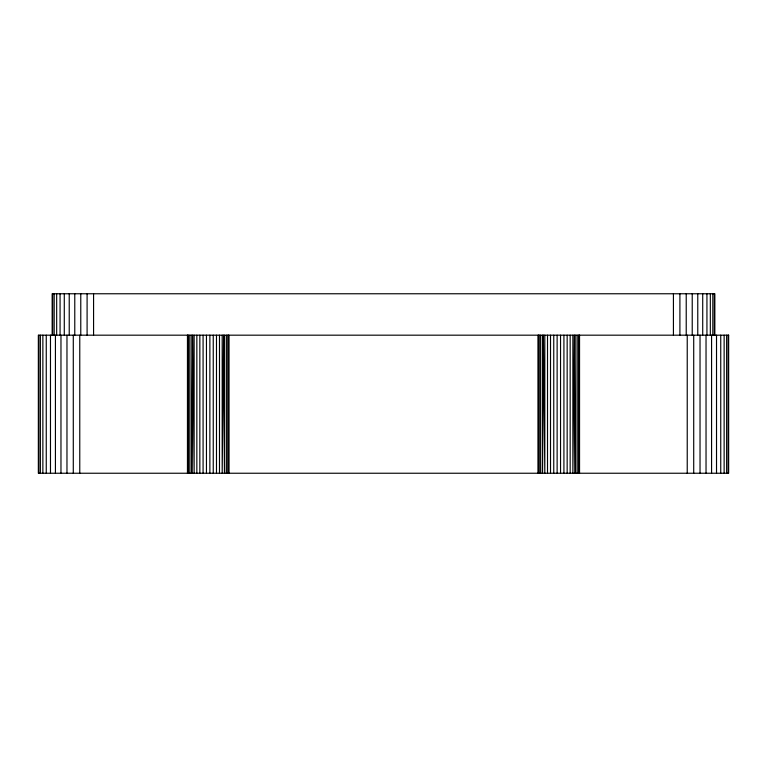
<?xml version="1.0" encoding="UTF-8"?>
<svg xmlns="http://www.w3.org/2000/svg" width="767" height="767" viewBox="0 0 767 767"><rect width="100%" height="100%" fill="white"/><g stroke="black" fill="none" stroke-linecap="round" stroke-linejoin="round"><path stroke-width="1.15" d="M728.142 335.179L728.142 473.239M726.627 335.179L726.627 473.239M724.134 335.179L724.134 473.239M720.74 335.179L720.74 473.239M716.522 335.179L716.522 473.239M714.844 335.179L714.844 293.761L52.156 293.761L52.156 335.179M714.336 293.761L714.336 335.179M712.821 293.761L712.821 335.179M711.575 335.179L711.575 473.239M710.328 293.761L710.328 335.179M706.934 293.761L706.934 335.179M706.033 335.179L706.033 473.239M702.716 293.761L702.716 335.179M700.031 335.179L700.031 473.239M697.769 293.761L697.769 335.179M693.713 335.179L693.713 473.239M692.227 293.761L692.227 335.179M687.232 335.179L687.232 473.239M686.225 293.761L686.225 335.179M679.907 293.761L679.907 335.179M673.426 293.761L673.426 335.179M579.545 335.179L579.545 473.239M579.267 335.179L579.267 473.239M578.423 335.179L578.423 473.239M577.052 335.179L577.052 473.239M575.183 335.179L575.183 473.239L574.272 335.179L572.863 473.239L572.863 335.179M570.159 335.179L570.159 473.239M567.158 335.179L567.158 473.239M563.918 335.179L563.918 473.239M560.543 335.179L560.543 473.239M557.13 335.179L557.13 473.239M553.755 335.179L553.755 473.239M550.514 335.179L550.514 473.239M547.513 335.179L547.513 473.239M544.81 335.179L544.81 473.239L543.4 335.179L542.49 473.239L542.49 335.179M540.62 335.179L540.62 473.239M539.249 335.179L539.249 473.239M538.405 335.179L538.405 473.239M538.127 335.179L538.127 473.239M228.873 335.179L228.873 473.239M228.595 335.179L228.595 473.239M227.751 335.179L227.751 473.239M226.38 335.179L226.38 473.239M224.51 335.179L224.51 473.239L223.6 335.179L222.19 473.239L222.19 335.179M219.487 335.179L219.487 473.239M216.486 335.179L216.486 473.239M213.245 335.179L213.245 473.239M209.87 335.179L209.87 473.239M206.457 335.179L206.457 473.239M203.082 335.179L203.082 473.239M199.842 335.179L199.842 473.239M196.841 335.179L196.841 473.239M194.137 335.179L194.137 473.239L192.728 335.179L191.817 473.239L191.817 335.179M189.948 335.179L189.948 473.239M188.577 335.179L188.577 473.239M187.733 335.179L187.733 473.239M187.455 335.179L187.455 473.239M93.574 293.761L93.574 335.179M87.093 293.761L87.093 335.179M80.775 293.761L80.775 335.179M79.768 335.179L79.768 473.239M74.773 293.761L74.773 335.179M73.287 335.179L73.287 473.239M69.231 293.761L69.231 335.179M66.969 335.179L66.969 473.239M64.284 293.761L64.284 335.179M60.967 335.179L60.967 473.239M60.066 293.761L60.066 335.179M56.672 293.761L56.672 335.179M55.425 335.179L55.425 473.239M54.179 293.761L54.179 335.179M52.664 293.761L52.664 335.179M50.478 335.179L50.478 473.239M46.26 335.179L46.26 473.239M42.866 335.179L42.866 473.239M40.373 335.179L40.373 473.239M38.858 335.179L38.858 473.239M728.65 335.179L38.35 335.179L38.35 473.239L728.65 473.239L728.65 335.179"/></g></svg>
